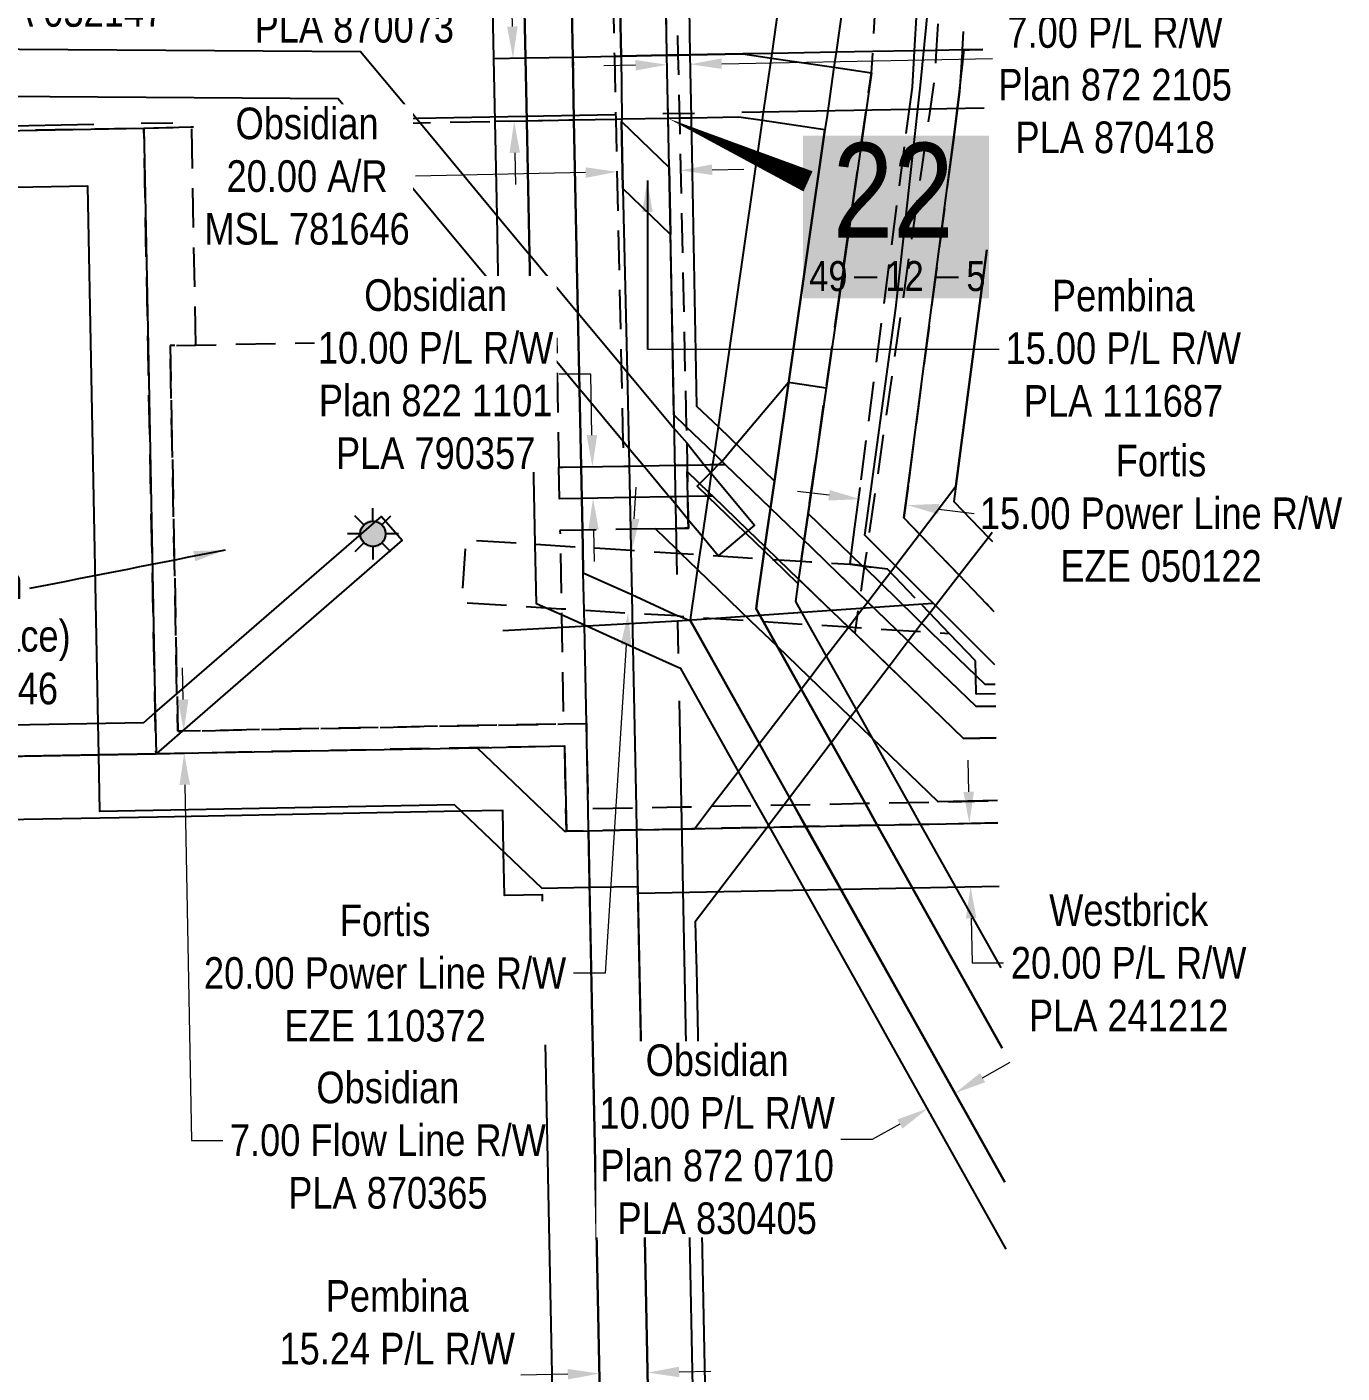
# Model space of a CAD drawing. Extents: x 583854 to 591751, y 5898015 to 5905299.
# Drawn here: x 588444.4 to 588860.4, y 5899762.5 to 5900188.5 of the extents above; entities that cross this region are included whole.
import ezdxf
from ezdxf.enums import TextEntityAlignment as Align

# ---------------------------------------------------------------- set-up
doc = ezdxf.new("R2010")
doc.units = 0
doc.header["$LTSCALE"] = 5
doc.header["$PDSIZE"] = 0.5
for name, pattern in [('foc-ACCESSROAD', [3.75, 2.5, -1.25]), ('foc-FLOWLINE', [3.75, 2.5, -1.25]), ('foc-QUARTERLINE', [33, 25, -3, 2, -3])]:
    doc.linetypes.add(name, pattern=pattern)
doc.layers.get('Defpoints').update_dxf_attribs({"color": 9})
for name, color, linetype in [('10', 1, 'Continuous'), ('9', 3, 'Continuous'), ('AS-POWER', 104, 'foc-POWER'), ('AS-UNDERLAY-H', 141, 'Continuous'), ('C-AR', 13, 'foc-ACCESSROAD'), ('C-FLOWLINE', 13, 'foc-FLOWLINE'), ('C-RW', 13, 'Continuous'), ('C-WS', 13, 'foc-ACCESSROAD'), ('C-WS-S', 8, 'Continuous'), ('F-EZE', 190, 'foc-FLOWLINE'), ('F-RW', 190, 'Continuous'), ('F-WS', 190, 'foc-ACCESSROAD'), ('L-BD1', 253, 'Continuous'), ('L-QSEC', 8, 'foc-QUARTERLINE'), ('L-SECLBL', 7, 'Continuous'), ('LOC', 7, 'Continuous'), ('PIL', 7, 'Continuous'), ('PLA', 7, 'Continuous')]:
    doc.layers.add(name, color=color, linetype=linetype)
for name, color, linetype, lineweight in [('C-AR-T', 13, 'Continuous', 9), ('C-FLOWLINE-T', 13, 'Continuous', 9), ('C-RW-T', 13, 'Continuous', 9), ('C-WS-T', 13, 'Continuous', 9), ('F-EZE-T', 190, 'Continuous', 9), ('F-RW-T', 190, 'Continuous', 9)]:
    doc.layers.add(name, color=color, linetype=linetype, lineweight=lineweight)
doc.styles.add('175L', font='ARIALN.TTF', dxfattribs={"height": 20})
doc.styles.add('80CG', font='ARIALN.TTF', dxfattribs={"height": 10})
doc.styles.add('80L', font='ARIALN.TTF', dxfattribs={"height": 10})
doc.styles.add('foc-LtypeFont', font='ARIALN.TTF', dxfattribs={"height": 7.35})
doc.styles.add('SIMPLEX', font='ARIALN.TTF')
doc.linetypes.add('foc-POWER', pattern='A,6,-1,["P",foc-LtypeFont,S=0.2,R=0,X=-0.625,Y=-0.75],-1.24,4', length=12.24)
doc.dimstyles.new('Compass 5 000', dxfattribs={"dimscale": 5, "dimtxt": 9, "dimasz": 2, "dimexe": 0.2, "dimexo": 0.0625, "dimgap": 0.5, "dimtad": 0, "dimtih": 1, "dimtoh": 1, "dimzin": 0, "dimdsep": 46, "dimtxsty": '80CG', "dimcen": 0.1, "dimse1": 1, "dimse2": 1, "dimclrd": 256, "dimclrt": 256, "dimaunit": 1, "dimadec": 4, "dimazin": 0, "dimtfac": 0.06, "dimtofl": 0, "dimtmove": 0, "dimatfit": 1, "dimfxl": 0.2, "dimtolj": 1, "dimtzin": 0, "dimlwd": -1, "dimarcsym": 0})

# ---------------------------------------------------------------- blocks, each defined once
blk = doc.blocks.new('*D427')
at = {"layer": 'C-AR-T', "transparency": 16777216}
for p, q in [((588621.17, 5900142.39), (588567.34, 5900141.19)), ((588661.17, 5900143.28), (588671.17, 5900143.5))]:
    blk.add_line(p, q, dxfattribs=at)
for points in [[(588621.13, 5900144.05), (588621.21, 5900140.72), (588631.17, 5900142.61)], [(588661.13, 5900144.95), (588661.21, 5900141.61), (588651.17, 5900143.06)]]:
    blk.add_solid(points, dxfattribs=at)
at = {"layer": 'Defpoints', "color": 0, "transparency": 16777216}
for p in [(588631.17, 5900142.61), (588631.29, 5900137.13), (588651.29, 5900137.57)]:
    blk.add_point(p, dxfattribs=at)
at = {"layer": 'C-AR-T', "transparency": 16777216, "insert": (588533.05, 5900141.19), "char_height": 10, "attachment_point": 5, "style": '80CG', "bg_fill": 3, "box_fill_scale": 1.1, "bg_fill_color": 256, "bg_fill_true_color": 13158600, "bg_fill_transparency": 0}
blk.add_mtext('\\A1;Obsidian\\P20.00 A/R\\PMSL 781646', dxfattribs=at)
blk = doc.blocks.new('*D428')
at = {"layer": 'C-FLOWLINE-T', "transparency": 16777216}
for p, q in [((588493.86, 5899975.64), (588493.67, 5899985.64)), ((588494.36, 5899948.64), (588496.45, 5899836.13)), ((588496.45, 5899836.13), (588506.45, 5899836.13))]:
    blk.add_line(p, q, dxfattribs=at)
for points in [[(588495.53, 5899975.67), (588492.19, 5899975.61), (588494.05, 5899965.65)], [(588496.03, 5899948.68), (588492.69, 5899948.61), (588494.18, 5899958.64)]]:
    blk.add_solid(points, dxfattribs=at)
at = {"layer": 'Defpoints', "color": 0, "transparency": 16777216}
for p in [(588499.49, 5899965.75), (588494.18, 5899958.64), (588499.62, 5899958.74)]:
    blk.add_point(p, dxfattribs=at)
at = {"layer": 'C-FLOWLINE-T', "transparency": 16777216, "insert": (588558.61, 5899836.13), "char_height": 10, "attachment_point": 5, "style": '80CG'}
blk.add_mtext('\\A1;Obsidian\\P7.00 Flow Line R/W\\PPLA 870365', dxfattribs=at)
blk = doc.blocks.new('*D443')
at = {"layer": 'C-RW-T', "transparency": 16777216}
for p, q in [((588622.8, 5900078.53), (588612.8, 5900078.53)), ((588623.14, 5900059.3), (588622.8, 5900078.53)), ((588623.66, 5900029.31), (588623.84, 5900019.31))]:
    blk.add_line(p, q, dxfattribs=at)
for points in [[(588624.81, 5900059.33), (588621.47, 5900059.28), (588623.31, 5900049.31)], [(588625.33, 5900029.34), (588622, 5900029.28), (588623.49, 5900039.31)]]:
    blk.add_solid(points, dxfattribs=at)
at = {"layer": 'Defpoints', "color": 0, "transparency": 16777216}
for p in [(588629.16, 5900049.41), (588623.49, 5900039.31), (588629.33, 5900039.41)]:
    blk.add_point(p, dxfattribs=at)
at = {"layer": 'C-RW-T', "transparency": 16777216, "insert": (588573.72, 5900078.53), "char_height": 10, "attachment_point": 5, "style": '80CG', "bg_fill": 3, "box_fill_scale": 1.1, "bg_fill_color": 256, "bg_fill_true_color": 13158600, "bg_fill_transparency": 0}
blk.add_mtext('\\A1;Obsidian\\P10.00 P/L R/W\\PPlan 822 1101\\PPLA 790357', dxfattribs=at)
blk = doc.blocks.new('*D444')
at = {"layer": 'C-RW-T', "transparency": 16777216}
for p, q in [((588746.74, 5899855.96), (588755.46, 5899860.85)), ((588720.57, 5899841.3), (588711.84, 5899836.42)), ((588711.84, 5899836.42), (588701.84, 5899836.42))]:
    blk.add_line(p, q, dxfattribs=at)
for points in [[(588745.92, 5899857.42), (588747.55, 5899854.51), (588738.01, 5899851.08)], [(588719.75, 5899842.76), (588721.38, 5899839.85), (588729.29, 5899846.19)]]:
    blk.add_solid(points, dxfattribs=at)
at = {"layer": 'Defpoints', "color": 0, "transparency": 16777216}
for p in [(588737.67, 5899851.69), (588728.95, 5899846.81), (588729.29, 5899846.19)]:
    blk.add_point(p, dxfattribs=at)
at = {"layer": 'C-RW-T', "transparency": 16777216, "insert": (588662.76, 5899836.42), "char_height": 10, "attachment_point": 5, "style": '80CG', "bg_fill": 3, "box_fill_scale": 1.1, "bg_fill_color": 256, "bg_fill_true_color": 13158600, "bg_fill_transparency": 0}
blk.add_mtext('\\A1;Obsidian\\P10.00 P/L R/W\\PPlan 872 0710\\PPLA 830405', dxfattribs=at)
blk = doc.blocks.new('*D462')
at = {"layer": 'Defpoints', "color": 0, "transparency": 16777216}
for p in [(588600.6, 5900025.1), (588599.33, 5900005.16), (588634.58, 5900002.92)]:
    blk.add_point(p, dxfattribs=at)
at = {"layer": 'F-EZE-T', "transparency": 16777216}
for p, q in [((588636.48, 5900032.84), (588637.12, 5900042.82)), ((588633.94, 5899992.94), (588627.33, 5899889.02)), ((588627.33, 5899889.02), (588617.33, 5899889.02))]:
    blk.add_line(p, q, dxfattribs=at)
for points in [[(588634.82, 5900032.94), (588638.15, 5900032.73), (588635.85, 5900022.86)], [(588632.28, 5899993.04), (588635.61, 5899992.83), (588634.58, 5900002.92)]]:
    blk.add_solid(points, dxfattribs=at)
at = {"layer": 'F-EZE-T', "transparency": 16777216, "insert": (588557.73, 5899889.02), "char_height": 10, "attachment_point": 5, "style": '80CG', "bg_fill": 3, "box_fill_scale": 1.1, "bg_fill_color": 256, "bg_fill_true_color": 13158600, "bg_fill_transparency": 0}
blk.add_mtext('\\A1;Fortis\\P20.00 Power Line R/W\\PEZE 110372', dxfattribs=at)
blk = doc.blocks.new('*D478')
at = {"layer": 'Defpoints', "color": 0, "transparency": 16777216}
for p in [(588624.91, 5899792.96), (588640.14, 5899793.27), (588625.53, 5899762.33)]:
    blk.add_point(p, dxfattribs=at)
at = {"layer": 'F-RW-T', "transparency": 16777216}
for p, q in [((588650.76, 5899762.84), (588660.76, 5899763.05)), ((588615.54, 5899762.13), (588600.65, 5899761.83))]:
    blk.add_line(p, q, dxfattribs=at)
for points in [[(588615.5, 5899763.8), (588615.57, 5899760.47), (588625.53, 5899762.33)], [(588650.72, 5899764.51), (588650.79, 5899761.18), (588640.76, 5899762.64)]]:
    blk.add_solid(points, dxfattribs=at)
at = {"layer": 'F-RW-T', "transparency": 16777216, "insert": (588561.57, 5899761.83), "char_height": 10, "attachment_point": 5, "style": '80CG'}
blk.add_mtext('\\A1;Pembina\\P15.24 P/L R/W\\PPlan 782 1678\\PPLA 780406', dxfattribs=at)
blk = doc.blocks.new('*D484')
at = {"layer": 'Defpoints', "color": 0, "transparency": 16777216}
for p in [(588598.18, 5900178.59), (588607.45, 5900178.76), (588607.82, 5900158.77)]:
    blk.add_point(p, dxfattribs=at)
at = {"layer": 'F-RW-T', "transparency": 16777216}
for p, q in [((588597.53, 5900213.44), (588587.53, 5900213.44)), ((588598, 5900188.58), (588597.53, 5900213.44)), ((588598.74, 5900148.6), (588598.93, 5900138.6))]:
    blk.add_line(p, q, dxfattribs=at)
for points in [[(588599.66, 5900188.61), (588596.33, 5900188.55), (588598.18, 5900178.59)], [(588600.41, 5900148.63), (588597.07, 5900148.57), (588598.55, 5900158.6)]]:
    blk.add_solid(points, dxfattribs=at)
at = {"layer": 'F-RW-T', "transparency": 16777216, "insert": (588547.99, 5900213.44), "char_height": 10, "attachment_point": 5, "style": '80CG'}
blk.add_mtext('\\A1;Mancal\\P20.00 P/L R/W\\PPlan 872 2209\\PPLA 870073', dxfattribs=at)
blk = doc.blocks.new('*D485')
at = {"layer": 'Defpoints', "color": 0, "transparency": 16777216}
for p in [(588394.93, 5900194.36), (588395.04, 5900194.27), (588385.8, 5900182.45)]:
    blk.add_point(p, dxfattribs=at)
at = {"layer": 'F-RW-T', "transparency": 16777216}
for p, q in [((588401.09, 5900202.24), (588407.24, 5900210.12)), ((588407.24, 5900210.12), (588417.24, 5900210.12)), ((588379.54, 5900174.65), (588373.38, 5900166.77))]:
    blk.add_line(p, q, dxfattribs=at)
for points in [[(588399.77, 5900203.27), (588402.4, 5900201.22), (588394.93, 5900194.36)], [(588378.22, 5900175.68), (588380.85, 5900173.63), (588385.69, 5900182.53)]]:
    blk.add_solid(points, dxfattribs=at)
at = {"layer": 'F-RW-T', "transparency": 16777216, "insert": (588456.33, 5900210.12), "char_height": 10, "attachment_point": 5, "style": '80CG'}
blk.add_mtext('\\A1;Westbrick\\P15.00 P/L R/W\\PPLA 032147', dxfattribs=at)
blk = doc.blocks.new('GAS')
h = blk.add_hatch(color=255)
h.dxf.hatch_style = 1
edge = h.paths.add_edge_path()
edge.add_arc((0, 0), 0.9, 0, 360)
for p, q in [((-0.571, 0.571), (-1.142, 1.142)), ((0, 0.808), (0, 1.616)), ((0.571, 0.571), (1.142, 1.142)), ((-0.808, 0), (-1.616, 0)), ((1.616, 0), (0.808, 0)), ((-0.571, -0.571), (-1.142, -1.142)), ((0, -0.808), (0, -1.616)), ((1.142, -1.142), (0.571, -0.571))]:
    blk.add_line(p, q)
blk.add_circle((0, 0), 0.8)
blk = doc.blocks.new('L-SECLBL')
at = {"layer": '9', "color": 7}
for p, q in [((-5.08, -27.83), (-12.29, -27.83)), ((20.7, -27.83), (13.5, -27.83))]:
    blk.add_line(p, q, dxfattribs=at)
at = {"layer": '10', "color": 2, "style": 'SIMPLEX'}
blk.add_attdef('SEC', text='', height=30, dxfattribs=at).set_placement((0, 0), align=Align.MIDDLE)
at = {"layer": '10', "color": 5, "style": '80L'}
blk.add_attdef('TWP', text='', height=9.5, dxfattribs=at).set_placement((-14.43, -27.37), align=Align.MIDDLE_RIGHT)
blk.add_attdef('RGE', text='', height=9.5, dxfattribs=at).set_placement((3.62, -27.37), align=Align.MIDDLE_CENTER)
blk.add_attdef('MER', text='', height=9.5, dxfattribs=at).set_placement((23.17, -27.37), align=Align.MIDDLE_LEFT)
blk = doc.blocks.new('*D498')
at = {"layer": 'Defpoints', "color": 0, "transparency": 16777216}
for p in [(588722.97, 5900157.6), (588737.88, 5900155.72), (588722.98, 5900037.13)]:
    blk.add_point(p, dxfattribs=at)
at = {"layer": 'F-EZE-T', "transparency": 16777216}
for p, q in [((588698.14, 5900040.26), (588688.22, 5900041.5)), ((588732.9, 5900035.89), (588744.02, 5900034.49))]:
    blk.add_line(p, q, dxfattribs=at)
for points in [[(588698.35, 5900041.91), (588697.93, 5900038.6), (588708.06, 5900039.01)], [(588733.11, 5900037.54), (588732.69, 5900034.23), (588722.98, 5900037.13)]]:
    blk.add_solid(points, dxfattribs=at)
at = {"layer": 'F-EZE-T', "transparency": 16777216, "insert": (588803.16, 5900034.49), "char_height": 10, "attachment_point": 5, "style": '80CG'}
blk.add_mtext('\\A1;Fortis\\P15.00 Power Line R/W\\PEZE 050122', dxfattribs=at)
blk = doc.blocks.new('*D499')
at = {"layer": 'Defpoints', "color": 0, "transparency": 16777216}
for p in [(588646.48, 5900200.08), (588653.76, 5900200.22), (588654.21, 5900176.64)]:
    blk.add_point(p, dxfattribs=at)
at = {"layer": 'F-RW-T', "transparency": 16777216}
for p, q in [((588636.94, 5900176.31), (588626.94, 5900176.12)), ((588664.21, 5900176.83), (588749.87, 5900178.46))]:
    blk.add_line(p, q, dxfattribs=at)
for points in [[(588636.9, 5900177.98), (588636.97, 5900174.65), (588646.93, 5900176.5)], [(588664.18, 5900178.5), (588664.24, 5900175.17), (588654.21, 5900176.64)]]:
    blk.add_solid(points, dxfattribs=at)
at = {"layer": 'F-RW-T', "transparency": 16777216, "insert": (588788.64, 5900178.46), "char_height": 10, "attachment_point": 5, "style": '80CG'}
blk.add_mtext('\\A1;Pembina\\P7.00 P/L R/W\\PPlan 872 2105\\PPLA 870418', dxfattribs=at)
blk = doc.blocks.new('*D531')
at = {"layer": 'Defpoints', "color": 0, "transparency": 16777216}
for p in [(588732.94, 5899936.23), (588733.33, 5899916.24), (588742.91, 5899916.42)]:
    blk.add_point(p, dxfattribs=at)
at = {"layer": 'F-RW-T', "transparency": 16777216}
for p, q in [((588742.33, 5899946.41), (588742.13, 5899956.41)), ((588743.1, 5899906.43), (588743.38, 5899892.33)), ((588743.38, 5899892.33), (588753.38, 5899892.33))]:
    blk.add_line(p, q, dxfattribs=at)
for points in [[(588743.99, 5899946.44), (588740.66, 5899946.38), (588742.52, 5899936.41)], [(588744.77, 5899906.46), (588741.44, 5899906.39), (588742.91, 5899916.42)]]:
    blk.add_solid(points, dxfattribs=at)
at = {"layer": 'F-RW-T', "transparency": 16777216, "insert": (588792.92, 5899892.33), "char_height": 10, "attachment_point": 5, "style": '80CG'}
blk.add_mtext('\\A1;Westbrick\\P20.00 P/L R/W\\PPLA 241212', dxfattribs=at)

msp = doc.modelspace()

# ---------------------------------------------------------------- hatches: boundary and pattern name
at = {"layer": 'AS-UNDERLAY-H'}
h = msp.add_hatch(color=256, dxfattribs=at)
h.dxf.hatch_style = 1
h.paths.add_polyline_path([(588689.884, 5900154.066), (588748.772, 5900154.066), (588748.772, 5900102.62), (588689.884, 5900102.62)])

# ---------------------------------------------------------------- linework, layer by layer
at = {"layer": 'AS-POWER', "flags": 128}
for points in [[(588750.606, 5899986.56), (588709.483, 5900027.662), (588719.312, 5900099.479), (588727.117, 5900170.063), (588730.223, 5900202.265), (588714.501, 5900206.954), (588713.986, 5900274.973), (588706.764, 5900431.368)], [(588594.92, 5899997.512), (588650.168, 5900000.561), (588731.005, 5900006.151)]]:
    msp.add_lwpolyline(points, dxfattribs=at)
at = {"layer": 'C-AR', "flags": 128}
msp.add_lwpolyline([(588743.013, 5900376.685), (588739.633, 5900316.378), (588734.534, 5900225.226), (588733.69, 5900210.202), (588733.606, 5900208.781), (588732.883, 5900196.042), (588732.042, 5900181.031), (588731.502, 5900171.944), (588729.933, 5900161.032), (588709.298, 5900017.566), (588708.034, 5900008.777), (588706.533, 5899998.339), (588706.279, 5899996.574), (588704.306, 5899998.48), (588688.523, 5900013.724), (588689.341, 5900019.401), (588689.672, 5900021.705), (588690.28, 5900025.925), (588691.509, 5900034.465), (588697.233, 5900074.253), (588709.662, 5900160.657), (588711.587, 5900173.97), (588711.983, 5900180.674), (588712.822, 5900195.573), (588713.616, 5900209.847), (588714.459, 5900224.871), (588716.5, 5900261.116), (588719.566, 5900315.921), (588719.85, 5900320.995), (588725.98, 5900430.334), (588720.106, 5900437.941), (588711.475, 5900449.117), (588708.205, 5900453.352), (588639.859, 5900541.855), (588635.706, 5900547.231), (588635.29, 5900568.837), (588635.06, 5900580.804), (588639.208, 5900575.434), (588644.176, 5900568.999), (588741.725, 5900442.684)], dxfattribs=at)
at = {"layer": 'C-FLOWLINE', "flags": 128}
msp.add_lwpolyline([(588751.576, 5899936.587), (588727.03, 5899936.108), (588713.427, 5899935.847), (588690.764, 5899935.408), (588679.432, 5899935.185), (588651.631, 5899934.645), (588637.299, 5899934.371), (588622.068, 5899934.074), (588615.066, 5899933.937), (588614.522, 5899960.911), (588498.712, 5899958.727), (588485.274, 5899958.478), (588485.019, 5899971.488), (588482.739, 5900087.492), (588481.438, 5900156.411), (588496.442, 5900156.691), (588497.743, 5900087.782), (588489.74, 5900087.625), (588491.906, 5899977.46), (588492.139, 5899965.607), (588493.531, 5899965.634), (588614.113, 5899967.908), (588621.384, 5899968.045), (588621.926, 5899941.077), (588637.158, 5899941.374), (588651.495, 5899941.649), (588675.55, 5899942.116), (588686.881, 5899942.339), (588709.546, 5899942.778), (588723.148, 5899943.039), (588732.663, 5899943.228), (588751.44, 5899943.595)], dxfattribs=at)
at = {"layer": 'C-RW'}
for points in [[(588600.694, 5900248.032), (588602.146, 5900178.659), (588602.547, 5900158.669), (588603.399, 5900116.412), (588603.884, 5900092.362), (588603.933, 5900089.869), (588604.069, 5900083.14), (588604.069, 5900083.14), (588594.076, 5900082.94), (588593.941, 5900089.673), (588593.638, 5900104.678), (588593.154, 5900128.729), (588592.555, 5900158.482), (588592.152, 5900178.474), (588590.702, 5900247.846)], [(588754.191, 5899801.75), (588716.45, 5899869.113), (588709.115, 5899882.207), (588679.434, 5899935.187), (588675.552, 5899942.119), (588651.307, 5899985.402), (588650.641, 5899985.701), (588636.134, 5899992.227), (588620.757, 5899999.142), (588613.507, 5900002.403), (588608.698, 5900004.566), (588605.623, 5900005.949), (588605.244, 5900024.805), (588604.069, 5900083.14), (588603.933, 5900089.869), (588603.883, 5900092.362), (588603.399, 5900116.412), (588602.548, 5900158.668), (588602.146, 5900178.659), (588600.694, 5900248.032)], [(588616.521, 5900208.934), (588617.137, 5900178.938), (588617.417, 5900158.945), (588618.69, 5900097.932), (588619.211, 5900073.881), (588619.748, 5900049.244), (588619.95, 5900039.25), (588620.143, 5900029.238), (588620.255, 5900023.841), (588620.423, 5900015.734), (588635.8, 5900008.818), (588650.323, 5900002.097), (588650.663, 5900002.063), (588651.18, 5900001.881), (588654.31, 5900000.493), (588686.876, 5899942.353), (588690.758, 5899935.425), (588717.834, 5899887.093), (588725.169, 5899874), (588753.78, 5899822.932)], [(588751.053, 5899963.513), (588740.718, 5899963.31), (588704.306, 5899998.481), (588688.526, 5900013.723), (588682.173, 5900019.86), (588677.887, 5900024.001), (588672.575, 5900029.131), (588661.349, 5900039.975), (588659.986, 5900039.951), (588653.491, 5900039.837), (588649.818, 5900039.772), (588649.592, 5900039.769), (588647.653, 5900039.734), (588635.181, 5900039.516), (588619.95, 5900039.25), (588612.862, 5900039.125), (588612.687, 5900049.12), (588619.748, 5900049.244), (588633.243, 5900049.48), (588634.981, 5900049.51), (588639.458, 5900049.588), (588649.399, 5900049.762), (588649.628, 5900049.766), (588653.287, 5900049.83), (588658.69, 5900049.928), (588660.422, 5900049.956), (588661.426, 5900049.973), (588665.314, 5900050.04), (588679.642, 5900036.201), (588690.282, 5900025.924), (588692.245, 5900024.027), (588697.584, 5900018.871), (588709.787, 5900007.083), (588719.708, 5899997.501), (588744.674, 5899973.384), (588750.859, 5899973.507)], [(588282.896, 5899964.843), (588292.889, 5899965.023), (588312.877, 5899965.381), (588481.465, 5899968.407), (588485.019, 5899971.488), (588491.906, 5899977.46), (588556.626, 5900033.577), (588563.177, 5900026.023), (588493.531, 5899965.634), (588485.274, 5899958.48), (588313.062, 5899955.38), (588293.073, 5899955.022), (588283.081, 5899954.843)]]:
    msp.add_lwpolyline(points, dxfattribs=at)
at = {"layer": 'C-WS', "flags": 128}
msp.add_lwpolyline([(588653.14, 5900056.859), (588653.287, 5900049.83), (588653.491, 5900039.837), (588653.64, 5900032.538), (588653.695, 5900029.825), (588652.486, 5900029.804), (588649.787, 5900029.756), (588635.356, 5900029.505), (588620.134, 5900029.238), (588613.038, 5900029.114), (588613.123, 5900024.299), (588613.474, 5900004.263), (588613.507, 5900002.403), (588614.113, 5899967.908), (588493.531, 5899965.634), (588492.139, 5899965.607), (588491.906, 5899977.46), (588489.74, 5900087.625), (588497.743, 5900087.782), (588593.941, 5900089.673), (588603.933, 5900089.869), (588605.924, 5900089.908), (588611.968, 5900090.027), (588612.101, 5900082.482), (588612.687, 5900049.12), (588619.748, 5900049.244), (588633.243, 5900049.48), (588633.069, 5900057.27), (588632.532, 5900081.384), (588630.799, 5900159.195), (588630.353, 5900179.184), (588628.129, 5900279.046), (588630.281, 5900279.086), (588644.947, 5900279.36), (588648.135, 5900279.419), (588648.802, 5900249.458), (588649.248, 5900229.473), (588650.026, 5900194.545), (588650.36, 5900179.554), (588650.805, 5900159.568), (588652.979, 5900061.955), (588653.14, 5900056.859)], close=True, dxfattribs=at)
at = {"layer": 'F-EZE'}
for points in [[(588741.747, 5900205.693), (588740.259, 5900181.171), (588740.21, 5900180.364), (588739.461, 5900168.006), (588738.571, 5900161.192), (588737.552, 5900152.759), (588737.054, 5900149.579), (588723.161, 5900043.22), (588721.841, 5900033.119), (588750.277, 5900003.529)], [(588750.784, 5899977.394), (588744.707, 5899977.283), (588744.6, 5899983.186), (588744.514, 5899987.869), (588736.272, 5899996.445), (588716.656, 5900016.857), (588711.468, 5900017.534), (588708.657, 5900017.902), (588704.784, 5900018.408), (588705.16, 5900021.28), (588706.338, 5900030.3), (588708.279, 5900045.163), (588722.594, 5900154.742), (588723.4, 5900160.911), (588724.513, 5900169.434), (588725.209, 5900180.903), (588726.089, 5900195.42)]]:
    msp.add_lwpolyline(points, dxfattribs=at)
at = {"layer": 'F-EZE', "flags": 128}
msp.add_lwpolyline([(588716.656, 5900016.857), (588736.272, 5899996.445), (588730.491, 5899996.814), (588719.708, 5899997.501), (588714.384, 5899997.839), (588704.306, 5899998.481), (588691.647, 5899999.287), (588683.548, 5899999.802), (588677.389, 5900000.194), (588654.476, 5900001.652), (588651.177, 5900001.863), (588650.323, 5900002.097), (588635.92, 5900002.834), (588620.664, 5900003.805), (588613.474, 5900004.263), (588608.698, 5900004.566), (588582.032, 5900006.264), (588583.303, 5900026.215), (588605.244, 5900024.805), (588613.123, 5900024.299), (588620.249, 5900023.84), (588635.499, 5900022.861), (588649.938, 5900021.932), (588657.326, 5900021.458), (588661.397, 5900021.196), (588663.056, 5900021.108), (588677.336, 5900020.171), (588682.173, 5900019.86), (588689.343, 5900019.4), (588692.253, 5900019.214), (588697.584, 5900018.871), (588704.784, 5900018.408), (588708.657, 5900017.902), (588711.468, 5900017.534), (588716.656, 5900016.857)], close=True, dxfattribs=at)
at = {"layer": 'F-RW'}
for points in [[(588680.87, 5900044.742), (588679.642, 5900036.201), (588665.314, 5900050.04), (588661.909, 5900053.329), (588652.979, 5900061.955), (588649.089, 5900065.712), (588648.414, 5900100.564), (588647.873, 5900128.448), (588647.271, 5900159.503), (588646.884, 5900179.49), (588646.593, 5900194.481), (588645.916, 5900229.409), (588649.248, 5900229.473), (588653.201, 5900229.548), (588653.867, 5900194.617), (588654.153, 5900179.624), (588654.534, 5900159.637), (588656.27, 5900068.505), (588663.138, 5900061.872), (588680.87, 5900044.742)], [(588647.571, 5900144.015), (588647.873, 5900128.448), (588647.984, 5900122.738), (588632.961, 5900137.32), (588632.534, 5900158.579), (588647.571, 5900144.015)]]:
    msp.add_lwpolyline(points, close=True, dxfattribs=at)
for points in [[(588633.734, 5899354.738), (588624.414, 5899817.529), (588624.072, 5899834.54), (588623.15, 5899880.321), (588622.068, 5899934.074), (588621.926, 5899941.077), (588621.383, 5899968.045), (588620.757, 5899999.142), (588620.664, 5900003.805), (588620.423, 5900015.734), (588620.255, 5900023.841), (588620.142, 5900029.238), (588619.95, 5900039.25), (588619.748, 5900049.244), (588619.213, 5900073.881), (588618.695, 5900097.932), (588617.417, 5900158.945), (588617.137, 5900178.938), (588616.521, 5900208.934)], [(588632.067, 5900194.211), (588632.368, 5900179.221), (588632.649, 5900159.23), (588632.534, 5900158.579), (588632.961, 5900137.32), (588634.342, 5900079.157), (588634.86, 5900055.107), (588634.981, 5900049.51), (588635.181, 5900039.516), (588635.373, 5900029.505), (588635.51, 5900022.861), (588635.8, 5900008.818), (588635.92, 5900002.834), (588636.134, 5899992.227), (588637.158, 5899941.374), (588637.299, 5899934.371), (588639.139, 5899842.986), (588639.482, 5899825.974), (588648.965, 5899355.023)], [(588746.827, 5900181.288), (588742.499, 5900181.211), (588740.259, 5900181.171), (588732.072, 5900181.025), (588725.209, 5900180.903), (588712.012, 5900180.668), (588700.392, 5900180.461), (588680.137, 5900180.054), (588670.907, 5900179.936), (588654.153, 5900179.624), (588650.36, 5900179.555), (588647.224, 5900179.497), (588646.884, 5900179.49), (588632.368, 5900179.221), (588632.067, 5900194.211)], [(588411.202, 5900181.649), (588549.979, 5900180.638), (588568.9, 5900158.041), (588593.154, 5900128.729), (588601.521, 5900118.67), (588603.399, 5900116.412), (588616.716, 5900100.4), (588618.768, 5900097.934), (588632.153, 5900081.84), (588632.532, 5900081.384), (588634.384, 5900079.157), (588649.173, 5900061.375), (588653.14, 5900056.859), (588658.69, 5900049.928), (588661.018, 5900047.134), (588674.595, 5900030.812), (588672.575, 5900029.131), (588672.575, 5900029.131), (588663.056, 5900021.108), (588658.141, 5900027.127), (588653.64, 5900032.538), (588649.639, 5900037.346), (588647.653, 5900039.734), (588647.106, 5900040.393), (588639.458, 5900049.588), (588634.868, 5900055.107), (588633.069, 5900057.27), (588620.615, 5900072.244), (588619.252, 5900073.883), (588612.101, 5900082.482), (588605.924, 5900089.908), (588605.179, 5900090.804), (588603.884, 5900092.362), (588593.638, 5900104.678), (588589.983, 5900109.073), (588557.491, 5900148.14), (588549.557, 5900157.68), (588542.899, 5900165.683), (588405.987, 5900166.68)], [(588752.958, 5899865.301), (588713.414, 5899935.883), (588709.535, 5899942.809), (588677.389, 5900000.194), (588675.06, 5900004.351), (588675.521, 5900007.554), (588677.336, 5900020.171), (588677.887, 5900024.001), (588679.035, 5900031.98), (588679.642, 5900036.201), (588680.87, 5900044.742), (588696.862, 5900155.924), (588677.084, 5900158.825), (588669.653, 5900159.917), (588654.534, 5900159.638), (588650.805, 5900159.568), (588647.271, 5900159.503), (588632.771, 5900159.233), (588630.799, 5900159.195), (588617.539, 5900158.948), (588602.547, 5900158.669), (588592.555, 5900158.482), (588592.152, 5900178.474), (588602.146, 5900178.659), (588617.137, 5900178.938), (588630.353, 5900179.184), (588632.368, 5900179.221), (588646.883, 5900179.49), (588650.36, 5900179.554), (588654.153, 5900179.624), (588670.907, 5900179.936), (588679.93, 5900178.613), (588699.709, 5900175.712), (588711.596, 5900173.968), (588709.662, 5900160.657), (588691.51, 5900034.464), (588690.282, 5900025.924), (588689.675, 5900021.704), (588689.343, 5900019.4), (588688.526, 5900013.723), (588687.511, 5900006.668), (588691.647, 5899999.287), (588700.566, 5899983.366), (588723.135, 5899943.08), (588727.016, 5899936.152), (588752.465, 5899890.727)], [(588324.402, 5900153.489), (588481.438, 5900156.41), (588482.757, 5900087.492), (588485.02, 5899971.488), (588485.274, 5899958.477), (588498.712, 5899958.727), (588586.857, 5899960.39), (588614.501, 5899933.952), (588615.066, 5899933.95), (588622.068, 5899934.081), (588626.496, 5899934.166), (588637.299, 5899934.374), (588651.63, 5899934.645), (588655.596, 5899934.722), (588661.023, 5899941.834), (588669.493, 5899952.935), (588676.1, 5899961.593), (588689.311, 5899978.91), (588692.048, 5899982.496), (588697.241, 5899989.301), (588704.28, 5899998.516), (588707.089, 5900002.21), (588710.375, 5900006.516), (588714.733, 5900012.229), (588717.553, 5900015.924), (588726.764, 5900027.997), (588738.278, 5900043.088), (588748.058, 5900117.97)], [(588648.965, 5899355.023), (588639.482, 5899825.974), (588639.139, 5899842.986), (588638.19, 5899890.095), (588637.661, 5899916.388), (588622.43, 5899916.102), (588607.386, 5899915.819), (588579.706, 5899942.291), (588467.543, 5899940.226), (588467.196, 5899958.154), (588467.002, 5899968.147), (588463.708, 5900138.12), (588324.728, 5900135.516)], [(588749.793, 5900028.487), (588748.614, 5900026.931), (588739.309, 5900014.942), (588730.01, 5900002.962), (588727.447, 5899999.698), (588725.529, 5899997.13), (588723.208, 5899994.103), (588717.151, 5899986.073), (588706.744, 5899972.337), (588704.979, 5899970.007), (588698.838, 5899961.903), (588685.628, 5899944.483), (588683.971, 5899942.282), (588679.038, 5899935.779), (588678.572, 5899935.163), (588655.817, 5899905.243), (588656.127, 5899893.248), (588656.183, 5899890.453), (588666.958, 5899355.357), (588668.973, 5899255.3)], [(588352.303, 5899956.086), (588467.196, 5899958.141), (588485.288, 5899958.471), (588498.712, 5899958.719), (588586.857, 5899960.392), (588614.523, 5899960.921), (588615.066, 5899933.949), (588622.068, 5899934.081), (588622.43, 5899916.102), (588623.152, 5899880.321), (588624.075, 5899834.54), (588624.418, 5899817.529), (588633.771, 5899354.739)], [(588618.768, 5899354.46), (588607.467, 5899913.799), (588595.465, 5899913.565), (588595.184, 5899927.488), (588594.921, 5899940.553), (588581.788, 5899940.3), (588485.703, 5899938.449), (588328.415, 5899935.648)]]:
    msp.add_lwpolyline(points, dxfattribs=at)
at = {"layer": 'F-RW-T', "flags": 128}
msp.add_lwpolyline([(588640.691, 5900086.52), (588751.936, 5900086.52)], dxfattribs=at)
at = {"layer": 'F-WS', "flags": 128}
msp.add_lwpolyline([(588411.501, 5900435.499), (588413.093, 5900427.872), (588423.326, 5900428.064), (588433.412, 5900428.253), (588448.135, 5900428.529), (588448.74, 5900396.163), (588451.563, 5900245.243), (588590.702, 5900247.845), (588600.694, 5900248.032), (588615.683, 5900248.313), (588616.521, 5900208.934), (588617.137, 5900178.938), (588617.417, 5900158.946), (588602.547, 5900158.669), (588592.555, 5900158.482), (588568.9, 5900158.041), (588549.557, 5900157.68), (588496.442, 5900156.691), (588481.438, 5900156.411), (588309.415, 5900153.21), (588308.979, 5900176.927), (588333.404, 5900223.377), (588351.56, 5900223.717), (588351.474, 5900228.305), (588351.186, 5900243.705), (588340.861, 5900243.511), (588332.213, 5900243.35), (588328.177, 5900243.275), (588321.212, 5900243.145), (588321.086, 5900249.912), (588320.824, 5900263.882), (588315.987, 5900254.684), (588278.855, 5900184.071), (588278.479, 5900204.853), (588277.511, 5900258.47), (588274.756, 5900405.278), (588318.751, 5900406.1), (588318.374, 5900426.107), (588318.23, 5900433.753), (588411.501, 5900435.499)], close=True, dxfattribs=at)
at = {"layer": 'L-BD1', "color": 5, "flags": 128}
for points in [[(588637.299, 5899934.371), (588751.576, 5899936.587)], [(588637.687, 5899914.384), (588751.963, 5899916.6)]]:
    msp.add_lwpolyline(points, dxfattribs=at)
at = {"layer": 'L-QSEC'}
for p, q in [((588662.863, 5899355.282), (588631.666, 5900964.437)), ((587845.714, 5900146.163), (588747.186, 5900162.907))]:
    msp.add_line(p, q, dxfattribs=at)
at = {"layer": 'L-SECLBL', "flags": 128}
msp.add_lwpolyline([(588647.271, 5900159.503, 0, 7, 0), (588691.498, 5900139.585, 0, 0, 0)], format="xyseb", dxfattribs=at)
at = {"layer": 'LOC'}
msp.add_lwpolyline([(588751.439, 5899943.632), (588732.663, 5899943.271), (588711.67, 5899963.545), (588681.71, 5899992.48), (588673.464, 5900000.444), (588656.64, 5900016.693), (588651.307, 5900021.844), (588649.914, 5900023.19), (588643.234, 5900029.642), (588649.787, 5900029.756), (588652.486, 5900029.804), (588653.695, 5900029.825), (588653.638, 5900032.538), (588653.485, 5900039.837), (588653.318, 5900047.742), (588660.154, 5900041.12), (588661.347, 5900039.971), (588672.572, 5900029.129), (588677.886, 5900024), (588682.172, 5900019.859), (588688.52, 5900013.727), (588704.306, 5899998.48), (588706.279, 5899996.574), (588740.718, 5899963.31), (588751.053, 5899963.513)], dxfattribs=at)
at = {"layer": 'PIL'}
msp.add_lwpolyline([(588688.521, 5900013.726), (588688.324, 5900012.343), (588680.426, 5900019.973), (588677.688, 5900022.618), (588671.706, 5900028.399), (588659.956, 5900039.806), (588656.461, 5900043.13), (588657.247, 5900043.937), (588660.716, 5900047.497), (588661.132, 5900047.923), (588663.158, 5900050.003), (588664.324, 5900051.098), (588668.766, 5900056.435), (588685.361, 5900076.003), (588697.233, 5900074.253), (588691.489, 5900034.473), (588690.264, 5900025.946), (588689.651, 5900021.713), (588689.329, 5900019.407), (588688.521, 5900013.726)], close=True, dxfattribs=at)
at = {"layer": 'PLA'}
for points in [[(588711.475, 5900449.117), (588711.686, 5900437.749), (588713.956, 5900315.79), (588714.631, 5900279.458), (588713.986, 5900274.973), (588713.041, 5900268.405), (588711.98, 5900261.029), (588708.495, 5900236.795), (588702.555, 5900195.496), (588700.392, 5900180.461), (588699.709, 5900175.712), (588697.511, 5900160.432), (588696.862, 5900155.924), (588680.87, 5900044.742), (588679.642, 5900036.201), (588679.035, 5900031.98), (588677.887, 5900024.001), (588677.336, 5900020.171), (588675.521, 5900007.554), (588675.06, 5900004.351), (588677.389, 5900000.194), (588709.535, 5899942.809), (588713.414, 5899935.883), (588752.958, 5899865.301)], [(588753.78, 5899822.941), (588690.755, 5899935.435), (588686.874, 5899942.361), (588654.31, 5900000.493), (588654.476, 5900001.652), (588657.326, 5900021.458), (588657.789, 5900024.681), (588658.141, 5900027.127), (588659.986, 5900039.951), (588661.018, 5900047.134), (588661.302, 5900049.106), (588661.426, 5900049.973), (588661.909, 5900053.329), (588663.138, 5900061.872), (588677.084, 5900158.825), (588677.261, 5900160.058), (588679.93, 5900178.613), (588680.137, 5900180.054), (588682.306, 5900195.135)], [(588750.277, 5900003.529), (588739.309, 5900014.942), (588726.764, 5900027.997), (588721.841, 5900033.119), (588723.161, 5900043.22), (588737.054, 5900149.58), (588737.513, 5900152.775), (588738.571, 5900161.191), (588739.461, 5900168.007), (588740.865, 5900181.181), (588742.499, 5900181.211), (588746.827, 5900181.288)], [(588748.058, 5900117.97), (588738.278, 5900043.088), (588737.655, 5900038.321), (588748.612, 5900026.927), (588749.848, 5900025.639)], [(588750.859, 5899973.507), (588744.674, 5899973.385), (588719.708, 5899997.501), (588709.787, 5900007.083), (588708.034, 5900008.777), (588697.584, 5900018.871), (588692.245, 5900024.027), (588690.278, 5900025.928), (588691.505, 5900034.467), (588705.16, 5900021.28), (588708.657, 5900017.902), (588709.271, 5900017.573), (588730.491, 5899996.813), (588744.6, 5899983.186), (588747.443, 5899980.439), (588750.724, 5899980.504)]]:
    msp.add_lwpolyline(points, dxfattribs=at)

# ---------------------------------------------------------------- block references
at = {"layer": 'L-SECLBL', "color": 62, "xscale": 0.999539, "yscale": 0.999539, "zscale": 0.999539}
msp.add_blockref('L-SECLBL', (588718.43, 5900136.993), dxfattribs=at).add_auto_attribs({'SEC': '22', 'TWP': '49', 'RGE': '12', 'MER': '5'})

# ---------------------------------------------------------------- texts
at = {"layer": 'C-WS-T', "insert": (588381.642, 5900017.437), "char_height": 9.99539, "attachment_point": 1, "style": '175L'}
msp.add_mtext_dynamic_manual_height_columns('\\pi18.844;Obsidan\\P\\pi3.4386;6-22 (Surface)\\P\\pi7.7102;MSL 781646', width=78.95854, gutter_width=99.954, heights=[0], dxfattribs=at)
at = {"layer": 'F-RW-T', "insert": (588753.313, 5900108.441), "char_height": 9.99542, "attachment_point": 1, "style": '80L'}
msp.add_mtext_dynamic_manual_height_columns('\\pi15.347;Pembina\\P\\pi0.68067;15.00 P/L R/W\\P\\pi6.4454;PLA 111687', width=74.49973, gutter_width=50, heights=[0], dxfattribs=at)

# ---------------------------------------------------------------- dimensions: what is measured, and where the dimension line sits
at = {"layer": 'C-FLOWLINE-T', "color": 62}
dim = msp.add_linear_dim(base=(588494.175, 5899958.643), p1=(588499.493, 5899965.746), p2=(588499.622, 5899958.744), angle=271.06245, text='Obsidian\\P7.00 Flow Line R/W\\PPLA 870365', dimstyle='Compass 5 000', dxfattribs=at)
dim.commit()
dim.dimension.update_dxf_attribs({"geometry": '*D428', "text_midpoint": (588558.613, 5899836.129), "dimtype": 161})
at = {"layer": 'F-EZE-T'}
dim = msp.add_linear_dim(base=(588722.978, 5900037.134), p1=(588722.967, 5900157.595), p2=(588737.883, 5900155.721), angle=352.83632, text='Fortis\\P15.00 Power Line R/W\\PEZE 050122', dimstyle='Compass 5 000', dxfattribs=at)
dim.commit()
dim.dimension.update_dxf_attribs({"geometry": '*D498', "text_midpoint": (588803.164, 5900034.489), "dimtype": 161})
at = {"layer": 'F-RW-T', "color": 62}
dim = msp.add_aligned_dim(p1=(588385.805, 5900182.445), p2=(588395.043, 5900194.272), distance=0.144, text='Westbrick\\P15.00 P/L R/W\\PPLA 032147', dimstyle='Compass 5 000', dxfattribs=at)
dim.commit()
dim.dimension.update_dxf_attribs({"geometry": '*D485', "text_midpoint": (588456.327, 5900210.122)})

# ---------------------------------------------------------------- leaders
at = {"layer": 'C-WS-T', "path_type": 1}
msp.add_leader([(588507.178, 5900022.928), (588445.275, 5900010.717)], dimstyle='Compass 5 000', override={"dimgap": 0.5, "dimtad": 0}, dxfattribs=at)

# ---------------------------------------------------------------- next in the draw order: dimensions: what is measured, and where the dimension line sits
at = {"layer": 'C-AR-T', "color": 62}
dim = msp.add_linear_dim(base=(588631.168, 5900142.611), p1=(588651.295, 5900137.573), p2=(588631.29, 5900137.128), angle=181.27623, text='Obsidian\\P20.00 A/R\\PMSL 781646', dimstyle='Compass 5 000', override={"dimtfill": 1}, dxfattribs=at)
dim.commit()
dim.dimension.update_dxf_attribs({"geometry": '*D427', "text_midpoint": (588533.053, 5900141.189), "dimtype": 161})
at = {"layer": 'C-RW-T'}
dim = msp.add_aligned_dim(p1=(588737.666, 5899851.695), p2=(588728.946, 5899846.809), distance=0.708, text='Obsidian\\P10.00 P/L R/W\\PPlan 872 0710\\PPLA 830405', dimstyle='Compass 5 000', override={"dimtfill": 1}, dxfattribs=at)
dim.commit()
dim.dimension.update_dxf_attribs({"geometry": '*D444', "text_midpoint": (588662.758, 5899836.417)})

# ---------------------------------------------------------------- next in the draw order: dimensions: what is measured, and where the dimension line sits
at = {"layer": 'C-RW-T', "color": 62}
dim = msp.add_linear_dim(base=(588623.489, 5900039.312), p1=(588629.158, 5900049.409), p2=(588629.333, 5900039.414), angle=271.00239, text='Obsidian\\P10.00 P/L R/W\\PPlan 822 1101\\PPLA 790357', dimstyle='Compass 5 000', override={"dimtfill": 1}, dxfattribs=at)
dim.commit()
dim.dimension.update_dxf_attribs({"geometry": '*D443', "text_midpoint": (588573.717, 5900078.533), "dimtype": 161})
at = {"layer": 'F-RW-T', "color": 5}
dim = msp.add_linear_dim(base=(588742.91, 5899916.425), p1=(588732.939, 5899936.226), p2=(588733.326, 5899916.239), angle=271.11116, text='Westbrick\\P20.00 P/L R/W\\PPLA 241212', dimstyle='Compass 5 000', dxfattribs=at)
dim.commit()
dim.dimension.update_dxf_attribs({"geometry": '*D531', "text_midpoint": (588792.917, 5899892.329), "dimtype": 161})

# ---------------------------------------------------------------- next in the draw order: leaders
at = {"layer": 'F-RW-T', "path_type": 1}
msp.add_leader([(588640.691, 5900139.911), (588640.691, 5900086.52)], dimstyle='Compass 5 000', dxfattribs=at)

# ---------------------------------------------------------------- next in the draw order: dimensions: what is measured, and where the dimension line sits
at = {"layer": 'F-EZE-T'}
dim = msp.add_linear_dim(base=(588634.578, 5900002.918), p1=(588600.602, 5900025.103), p2=(588599.333, 5900005.163), angle=266.35639, text='Fortis\\P20.00 Power Line R/W\\PEZE 110372', dimstyle='Compass 5 000', override={"dimtfill": 1, "dimtfillclr": 256}, dxfattribs=at)
dim.commit()
dim.dimension.update_dxf_attribs({"geometry": '*D462', "text_midpoint": (588557.731, 5899889.017), "dimtype": 161})
at = {"layer": 'F-RW-T', "color": 62}
dim = msp.add_linear_dim(base=(588598.183, 5900178.585), p1=(588607.821, 5900158.77), p2=(588607.449, 5900178.758), angle=91.06624, text='Mancal\\P20.00 P/L R/W\\PPlan 872 2209\\PPLA 870073', dimstyle='Compass 5 000', dxfattribs=at)
dim.commit()
dim.dimension.update_dxf_attribs({"geometry": '*D484', "text_midpoint": (588547.995, 5900213.441), "dimtype": 161})
at = {"layer": 'F-RW-T'}
dim = msp.add_linear_dim(base=(588654.209, 5900176.641), p1=(588646.484, 5900200.085), p2=(588653.76, 5900200.223), angle=1.09125, text='Pembina\\P7.00 P/L R/W\\PPlan 872 2105\\PPLA 870418', dimstyle='Compass 5 000', dxfattribs=at)
dim.commit()
dim.dimension.update_dxf_attribs({"geometry": '*D499', "text_midpoint": (588788.638, 5900178.464), "dimtype": 161})

# ---------------------------------------------------------------- next in the draw order: block references
at = {"layer": 'C-WS-S', "color": 62, "xscale": 4.997695, "yscale": 4.997695, "zscale": 4.997695}
msp.add_blockref('GAS', (588553.887, 5900028.057), dxfattribs=at)

# ---------------------------------------------------------------- next in the draw order: dimensions: what is measured, and where the dimension line sits
at = {"layer": 'F-RW-T', "color": 62}
dim = msp.add_linear_dim(base=(588625.534, 5899762.334), p1=(588640.14, 5899793.272), p2=(588624.915, 5899792.965), angle=181.15774, text='Pembina\\P15.24 P/L R/W\\PPlan 782 1678\\PPLA 780406', dimstyle='Compass 5 000', dxfattribs=at)
dim.commit()
dim.dimension.update_dxf_attribs({"geometry": '*D478', "text_midpoint": (588561.566, 5899761.831), "dimtype": 161})

doc.saveas('drawing.dxf')
